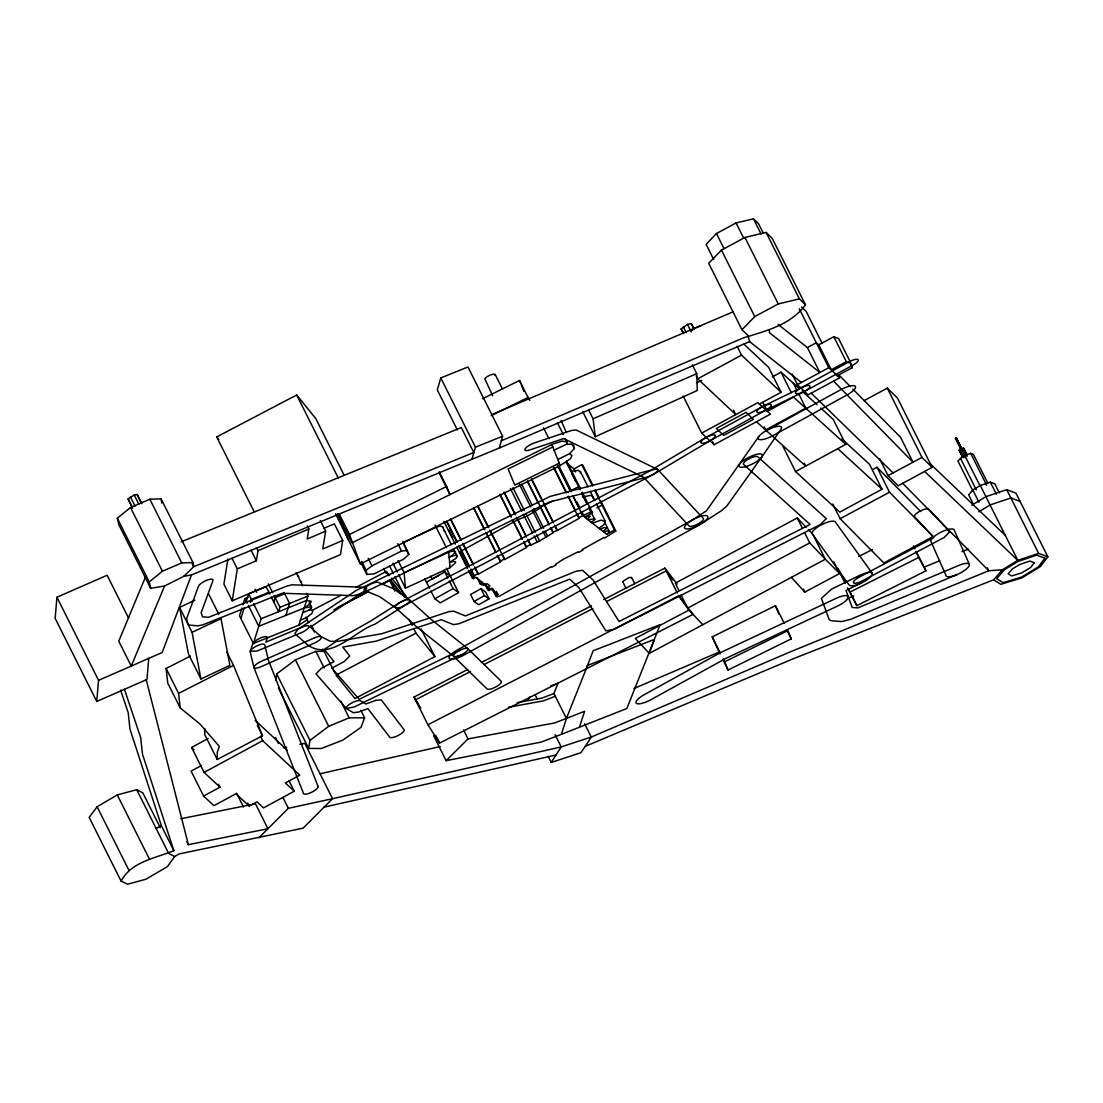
<?xml version="1.0" encoding="UTF-8"?>
<svg xmlns="http://www.w3.org/2000/svg" width="1103" height="1103" viewBox="0 0 1103 1103"><rect width="100%" height="100%" fill="white"/><g stroke="black" fill="none" stroke-linecap="round" stroke-linejoin="round"><path stroke-width="1.5" d="M204.8 728.697L204.731 734.557L217.222 759.484L262.486 735.784L233.533 665.385L226.928 652.176M217.222 759.484L217.305 752.163L219.318 746.4L199.933 723.968L180.203 707.919L167.711 682.991L166.126 668.473L190.543 656.009M128.706 618.342L107.129 575.256L56.929 597.247L55.15 618.356L96.761 701.453L146.975 679.462L148.74 658.353L162.169 652.507L191.467 574.966L499.356 447.997L749.64 341.627L801.398 382.465M96.761 701.453L98.539 680.33L56.929 597.247M335.546 513.805L360.336 563.909L560.241 465.549L554.078 450.176L566.666 444.164L566.956 441.848L565.494 438.925M580.302 473.228L580.495 471.794L578.124 470.388L572.636 471.05M592.78 498.156L592.973 496.722L590.615 495.33L582.343 497.039M596.378 503.519L605.45 521.65L603.824 524.725L598.874 528.185L584.562 517.142L592.504 512.757L582.232 492.228M227.921 558.987L223.909 584.176L232.223 600.804L340.441 554.63L342.702 540.47L334.374 523.856L323.648 528.434M232.223 600.804L237.324 568.886L232.03 558.311M237.324 568.886L256.379 560.765L258.005 550.673L256.489 547.653M307.323 525.966L308.84 528.985L307.213 539.009L325.633 531.15L320.339 520.575M325.633 531.15L322.765 548.977L342.702 540.47M275.626 680.344L276.674 673.919L295.411 659.842L315.858 651.363L324.461 651.363M360.833 710.277L364.624 717.832L360.957 727.36L342.923 740.044L321.359 748.51L308.647 748.427L309.957 740.403L276.674 673.919M499.356 447.997L502.61 436.236L467.934 366.982L440.773 377.929L437.312 389.924L457.345 429.936M492.683 395.77L484.81 378.839A5.612 1.641 -26.6 0 1 489.374 375.42L493.289 374.082L495.206 374.524L502.554 389.18M471.987 459.179L475.448 447.17L440.773 377.929M962.629 457.249L959.169 450.327L959.858 449.5L963.719 448.176L966.325 454.353M631.509 578.441L631.219 577.324L628.586 577.724L623.016 581.336A4.715 1.379 -26.6 0 0 623.388 582.37M494.93 375.434L495.206 374.524M241.943 607.96L239.503 615.764L253.373 643.463L298.83 625.18L307.944 596.089L306.551 593.317M273.778 602.004L275.143 597.619L284.726 593.772M274.123 595.592L279.997 607.312L278.632 611.696L261.108 618.742L253.373 643.463M242.922 604.83L244.88 598.584L248.065 597.302M240.895 618.535L244.314 607.601M246.272 601.356L248.63 593.814L266.14 586.768L269.821 594.103M250.464 602.376L251.401 599.356L268.911 592.311M285.856 615.391L289.579 603.465L284.022 592.38M433.644 735.715L446.136 760.643L541.173 742.085L561.372 734.336L566.404 718.439L587.609 665.385L654.355 639.423L660.049 624.712L593.18 650.742L586.176 668.873L439.546 743.091L427.923 724.74L414.052 697.055L467.589 669.535M561.372 734.336L579.42 727.208L584.604 711.311L554.575 722.989L468.03 738.9L446.136 760.643M791.402 577.365L804.845 592.077L839.645 573.532L825.32 559.235L702.818 624.67L688.961 610.111L635.259 638.416L649.322 653.403L654.355 639.423L626.862 708.498L579.42 727.208M517.128 702.652L542.097 698.061L553.927 693.511L558.283 682.592M145.555 576.772L118.752 641.174L131.243 666.102L148.74 658.353M191.467 574.966L183.843 576.29L164.581 585.983L131.243 666.102L98.539 680.33M453.54 548.949L457.207 556.284L455.953 558.366L449.652 562.378L449.9 567.7L405.408 588.161L398.61 574.566M551.21 762.463L561.206 746.91L591.263 737.052L789.817 652.066L988.771 570.747L1002.365 569.768L1017.821 560.352L1038.626 553.389L1047.85 556.822L1040.391 566.584L1021.943 577.875L1000.807 584.3L993.638 579.806L793.002 658.863L585.307 746.345L580.826 752.729L551.21 762.463L548.136 756.3M585.307 746.345L591.263 737.052L584.659 723.858M528.144 699.66L529.923 696.944M758.836 436.512L706.347 510.91L690.561 521.085A12.96 3.792 -26.6 0 0 689.485 528.682A12.96 3.792 -26.6 0 0 707.768 517.693A12.96 3.792 -26.6 0 0 692.739 519.775L457.593 649.832A12.96 3.792 -26.6 0 0 449.431 658.643A12.96 3.792 -26.6 0 0 463.853 655.099L699.674 524.683M761.718 457.083L780.869 429.481A12.96 3.792 -26.6 0 0 771.48 428.116A12.96 3.792 -26.6 0 0 758.175 438.511A12.96 3.792 -26.6 0 0 773.024 435.602L847.063 394.957A12.96 3.792 -26.6 0 0 855.156 386.147A12.96 3.792 -26.6 0 0 840.72 389.731L766.682 430.377M761.663 457.152L726.753 506.153L721.431 510.73L701.853 523.374M555.043 734.598L561.206 746.91L332.527 798.71L303.091 828.174L178.934 853.97L174.688 856.521L167.325 866.682L145.817 879.284L127.59 884.179L121.054 881.076L89.164 817.378L97.105 806.762L117.276 794.932L136.731 789.707L142.783 792.809L160.252 827.705M121.054 881.076C131.629 861.429 155.275 858.382 173.847 850.647L142.494 754.135L140.674 737.562L124.432 689.32M956.522 438.029L955.515 438.456L956.522 438.029L961.926 449.293M987.805 483.142L973.37 454.326L970.709 453.347L964.767 455.346L957.859 460.902L973.039 491.235M999.318 492.889L994.754 483.776L990.315 482.121L980.291 485.485L972.846 490.022L968.655 494.847L973.218 503.961M993.638 579.806L1002.365 569.768M557.801 459.468L569.52 453.733L574.318 448.507L573.615 445.405L571.175 444.192L566.666 444.164M683.377 333.478L681.116 328.942L687.472 324.42L691.167 323.537L694.449 329.094M763.014 232.65L758.478 223.578L753.473 218.821L736.087 222.944L716.467 233.519L706.154 244.37L713.724 259.481M692.27 330.404L694.145 328.432L700.846 325.771M501.286 440.814L743.229 337.973C765.606 330.928 790.658 325.082 805.48 304.814L772.197 238.345L766.102 232.402L744.939 237.476L721.459 250.119L708.678 263.272L741.961 329.742L748.027 335.546L749.64 341.627M741.961 329.742L754.742 316.589L778.222 303.945L799.399 298.872L805.48 304.814M527.896 540.125L530.764 545.144L539.615 540.966L553.361 532.625L551.086 528.061M258.915 837.784L288.352 808.306L332.527 798.71L304.786 743.312L299.878 744.373M183.843 576.29L193.687 566.735L473.794 452.492L461.316 427.564L181.209 541.807M588.313 520.009L594.614 518.52L594.779 519.513L591.318 522.353M302.746 612.592L308.799 610.235L311.529 607.684L309.309 602.169M402.981 541.476L408.813 554.395L403.795 559.042L374.138 573.891L366.789 574.456L360.819 562.53M132.388 507.752L128.113 498.914L134.18 494.971L137.144 494.475L141.763 503.713M484.7 583.556L487.747 589.636L490.049 588.368L487.264 588.202L489.911 585.914L487.388 583.845L483.348 585.238L484.369 583.983L483.569 583.349L481.239 584.631L480.15 583.804L477.103 577.724M164.581 585.983L150.67 588.299L118.766 524.601L117.332 518.217L130.526 507.518L149.843 499.218L161.079 498.846L192.984 562.558L193.687 566.735L192.17 563.702M150.67 588.299L149.236 581.929L162.417 571.23L181.747 562.93L192.984 562.558M366.789 574.456L366.21 570.279L371.973 565.825L401.547 551.059L407.462 550.425M309.957 740.403L328.708 726.312L349.141 717.832L364.624 717.832M300.402 620.134L306.11 617.887L311.997 613.378L312.783 611.048L311.418 609.959L308.799 610.235M449.9 567.7L455.567 562.82L455.456 561.854L452.892 561.524L449.652 562.378L448.645 552.217L452.258 551.086L455.567 551.762L452.864 555.071L449.183 557.18L453.195 555.76L456.187 555.429L457.207 556.284M587.444 519.375L590.146 516.121L584.562 517.142M598.874 528.185L603.024 531.412L606.622 528.268L604.223 527.537L600.101 529.137M248.478 605.754L258.75 626.283L304.194 608.015L310.122 603.768L311.253 601.314L306.565 600.459L278.632 611.696L271.283 597.026M399.162 602.996L369.919 621.499L334.319 641.408L330.155 641.243L321.166 636.665L310.329 627.152L362.694 592.256A8.093 2.371 -26.6 0 0 365.796 587.334A8.093 2.371 -26.6 0 0 355.911 590.656L297.838 629.441L294.832 633.646L307.117 644.455C330.252 661.91 354.228 631.302 374.855 624.215L405.863 604.651A8.093 2.371 -26.6 0 0 406.993 599.742A8.093 2.371 -26.6 0 0 395.384 606.443A8.093 2.371 -26.6 0 0 404.07 605.685L652.094 475.117A8.093 2.371 -26.6 0 0 657.691 469.492L703.328 518.438A8.093 2.371 -26.6 0 1 697.882 524.035A8.093 2.371 -26.6 0 1 689.085 526.021L643.532 477.172L563.688 438.594L529.923 449.9A8.093 2.371 -26.6 0 1 525.152 448.742A8.093 2.371 -26.6 0 1 534.348 442.923L571.464 430.487L576.083 429.977L657.664 469.464A8.093 2.371 -26.6 0 0 648.978 471.395L400.954 601.962M971.867 505.215L985.93 496.64L1006.722 489.691L1015.946 493.124L1047.85 556.822M978.844 511.806L990.08 504.953L1010.886 497.991L1020.11 501.424M705.355 437.85L650.977 470.168L550.3 496.364L363.218 587.196L292.074 584.811L287.221 585.955L208.467 617.322L202.566 616.825L201.16 612.716L212.976 580.481A8.093 2.371 -26.6 0 0 206.881 580.219A8.093 2.371 -26.6 0 0 198.512 586.148L186.545 618.797L188.213 624.463L189.413 625.098L198.126 625.842L203.2 624.712L282.161 593.262L353.429 595.648L358.682 594.352L372.207 588.644L549.666 501.948L647.061 477.13L653.307 474.442L710.884 440.235A8.093 2.371 -26.6 0 0 712.828 434.927A8.093 2.371 -26.6 0 0 700.97 441.696A8.093 2.371 -26.6 0 0 710.07 440.69L765.978 410.068A8.093 2.371 -26.6 0 0 769.439 404.222A8.093 2.371 -26.6 0 0 757.196 410.537A8.093 2.371 -26.6 0 0 764.751 410.702L803.439 391.965M560.241 465.549L570.472 458.71L572.002 455.539L569.52 453.733M480.977 588.699L470.581 594.517L474.042 601.438L478.688 604.706L489.07 598.888L485.61 591.966L480.977 588.699L484.451 595.62L489.07 598.888M474.042 601.438L484.451 595.62M426.475 582.15L444.785 571.947L450.258 576.028M434.803 598.764L453.112 588.561L458.586 592.642L440.262 602.845L434.803 598.764L430.97 591.139M491.869 588.092L495.674 595.703L497.936 594.448L496.405 591.401M495.674 595.703L496.998 596.695L499.99 595.896L551.293 566.666L551.941 567.163L556.064 564.901L555.429 564.378L563.481 559.166L578.055 551.858L578.703 552.382L582.77 550.135L582.136 549.597L604.03 537.478L604.692 538.016L615.764 530.998L600.542 500.597M298.83 625.18L307.158 619.845L307.516 618.397L306.11 617.887M566.225 492.834L578.689 486.754L580.026 487.829M439.421 575.118L432.169 579.144L430.666 576.152M550.466 527.592L552.755 532.156L557.442 530.378L579.337 518.258L577.131 513.86M568.045 496.474L578.703 517.762L591.18 511.682L592.504 512.757M553.72 500.597L540.277 507.228L540.884 507.697L527.124 516.039L517.693 519.761L461.371 550.99L461.978 551.376L459.565 552.713L460.875 553.706M474.759 567.673L478.302 574.167L500.803 561.73L497.867 555.857M489.704 530.226L504.733 559.538L526.655 547.419L523.718 541.559M468.375 570.306L472.056 577.641L473.352 578.634L475.765 577.31L482.507 582.508L480.15 583.804M487.747 589.636L488.974 590.56L491.276 589.292L497.936 594.448M566.142 462.819L574.043 468.913L581.777 464.653L583.032 465.631L592.931 485.389M596.875 507.931L602.031 505.091L603.286 506.07M603.024 531.412L606.774 534.279L614.523 530.019L615.764 530.998M706.154 437.395L762.063 406.773M497.177 555.195L500.224 561.275L504.168 559.111M523.76 542.386L526.048 546.95L530.171 544.689M470.816 569.837L473.849 575.918L477.806 573.753M472.056 577.641L474.469 576.304L470.802 568.983M697.179 382.7L701.632 380.287M772.307 376.923L781.021 372.18L799.592 388.808M701.701 433.107L757.844 402.636L770.487 414.108L714.096 444.757L701.701 433.107L683.212 396.184M864.132 400.596L887.308 388.146L897.47 398.086L932.145 467.327L898.132 485.816L888.025 475.614L879.56 458.683M804.57 391.386L852.922 365.134A8.093 2.371 -26.6 0 0 858.134 359.606A8.093 2.371 -26.6 0 0 849.2 361.743L800.847 387.994A8.093 2.371 -26.6 0 0 797.248 393.881A8.093 2.371 -26.6 0 0 809.533 387.58A8.093 2.371 -26.6 0 0 801.978 387.401L763.29 406.138M201.546 765.468L191.109 771.121L203.586 796.049L219.98 787.17L204.096 772.403L191.605 747.476L208.136 738.527M204.096 772.403L262.707 740.678L299.768 775.147L285.36 782.951L294.267 791.237L263.507 807.892L256.985 801.84L249.223 806.045L235.987 793.746L213.941 805.686L203.586 796.049M783.089 446.646L795.566 471.574L845.753 444.357L833.261 419.43L820.797 408.082M841.727 438.801L869.522 464.294L882 489.222L839.797 512.123L795.566 471.574M696.214 375.916L697.689 378.839L741.533 355.138L781.117 392.282L759.36 404.056M778.208 324.53L807.396 347.569L816.303 342.757L818.757 344.825L831.248 369.753L839.466 377.915L808.099 394.846L797.4 384.616L792.106 374.041M797.4 384.616L828.78 367.685L831.248 369.753L846.332 361.674L851.061 363.439L852.233 367.726L837.149 375.82M888.025 475.614L921.984 457.387L932.145 467.327M649.322 653.403L702.818 624.67M818.757 344.825L833.84 336.746L838.583 338.511L850.33 361.977M872.542 469.685L877.023 467.286L920.743 511.544M840.128 518.7L889.501 492.214L933.221 536.485L883.834 562.957L840.128 518.7L832.793 504.03M675.215 583.184L797.262 517.969L806.169 527.303M681.089 594.917L687.693 608.111L809.754 542.897L825.32 559.235L812.842 534.307L808.389 529.647M156.157 828.477L161.369 825.72L130.016 729.207L128.182 712.635L120.613 690.12M254.421 512.233L216.712 436.926L296.693 394.971L315.651 418.382L344.122 475.241M312.039 610.442L340.813 595.344M355.966 587.389L386.243 571.492L389.483 575.49M337.408 607.615L367.699 591.732M381.321 584.576L390.407 579.806L404.401 597.109M333.782 609.835L368.499 591.622M382.079 584.493L389.621 580.536L400.155 593.552M434.927 656.588L415.969 633.163L335.988 675.133L354.945 698.544L434.927 656.588L421.07 628.917M481.349 662.462L591.456 605.85M603.699 599.563L664.861 568.128L677.132 584.038M470.498 671.52L415.445 699.812L420.808 708.278M484.258 664.447L592.849 608.622M606.609 601.549L666.253 570.899L672.761 579.985M427.923 724.74L678.731 595.827L693.042 614.399L586.176 668.873M180.203 707.919L178.603 693.401L233.533 665.385M733.137 311.832L491.966 414.549M858.672 556.491L872.473 549.528M849.668 592.256L918.716 557.442L925.927 570.816L856.866 605.644L847.462 587.858M592.421 523.18L600.956 520.147L605.45 521.65M482.562 398.707L519.527 380.48L528.599 398.61M360.336 563.909L349.499 534.459L446.632 486.464L439.297 471.794M566.956 441.848L562.061 441.09L551.831 444.481L552.81 446.949L508.138 468.982L514.784 485.113L559.276 463.163M719.969 653.886L712.207 636.858L775.423 605.699L784.233 623.305M728.049 670.017L724.685 661.786L787.914 630.626L791.251 638.885L728.049 670.017L722.906 659.746M491.221 415.61L528.254 397.397L529.771 400.43M551.831 444.481L351.926 542.841L337.463 513.984M862.036 582.632L845.973 590.505L852.192 607.45L857.817 607.918L958.645 565.494A12.96 3.792 -26.6 0 1 969.454 564.846A12.96 3.792 -26.6 0 1 958.479 573.932A12.96 3.792 -26.6 0 1 946.14 575.821L930.946 541.408A12.96 3.792 -26.6 0 1 941.011 532.184A12.96 3.792 -26.6 0 1 954.15 529.895L969.358 564.322M459.923 650.218L359.178 699.288L331.865 668.115L344.274 661.51L349.775 655.954L342.73 647.089L375.958 641.174L441.241 619.721L453.526 624.643L459.206 623.664L569.686 579.144L578.868 587.609L605.878 630.888L614.288 629.248L820.425 524.504L826.285 518.617L757.775 456.752A8.093 2.371 -26.6 0 0 748.827 458.903A8.093 2.371 -26.6 0 0 743.629 464.446L810.085 524.449L619.045 621.527L593.097 579.999L582.577 570.306L576.345 571.161L465.411 615.915L453.416 611.103L448.866 611.655L381.831 633.715L335.96 641.643L324.337 649.474L333.975 661.607L321.469 668.266L315.996 673.85L346.342 708.484L354.27 706.954L461.509 654.713M200.939 678.979L192.046 632.336L221.014 618.673L229.893 665.343L200.939 678.979L188.448 654.051L179.555 607.408L194.804 600.225M404.898 541.656L436.168 527.289L439.766 526.159L443.075 526.834M405.408 588.161L404.125 572.691L448.645 552.217M582.798 411.764L595.275 436.691L697.248 390.517L696.765 373.655L692.367 364.859M595.275 436.691L593.083 418.795L696.765 373.655M633.935 688.52L719.032 652.094M258.005 550.673L308.84 528.985M956.852 574.649L850.372 619.459L841.561 621.568L831.166 620.713L829.235 619.707L821.39 598.336L831.648 589.099L859.265 575.545A12.96 3.792 -26.6 0 1 872.239 573.284A12.96 3.792 -26.6 0 1 862.615 582.343A12.96 3.792 -26.6 0 1 849.158 585.045L812.277 533.824A12.96 3.792 -26.6 0 1 821.528 524.752A12.96 3.792 -26.6 0 1 835.274 521.912L872.142 573.133M847.366 598.515L853.736 595.91M923.762 567.287L939.687 560.779M961.968 551.679L968.337 549.073M475.448 447.17L502.61 436.236M279.997 607.312L307.944 596.089M603.796 531.991L607.077 530.888L609.27 531.439A6.26 1.834 -26.6 0 1 606.774 534.279M555.305 696.283L543.476 700.832L508.524 707.257M304.194 608.015L311.515 606.567M550.866 685.804L557.194 683.736M962.078 449.114L961.058 449.541L955.515 438.456M320.049 773.782L440.221 746.552M324.103 807.12L555.884 755.045M283.512 747.931L286.794 747.227M180.864 818.743L255.455 803.811L267.932 828.739L188.365 844.664L186.903 841.741M174.688 856.521L168.635 853.405L136.731 789.707M297.589 575.669L298.775 576.386M300.361 581.198L301.546 581.929M467.755 648.592L430.653 619.031L409.503 599.908L393.619 588.809L378.15 582.384A8.093 2.371 -26.6 0 0 368.581 585.252A8.093 2.371 -26.6 0 0 364.624 590.45L379.735 596.695L395.481 607.698L416.562 626.766L453.678 656.34L487.071 688.961A8.093 2.371 -26.6 0 0 495.95 686.879A8.093 2.371 -26.6 0 0 501.272 681.323L467.81 648.647M443.709 530.502L444.716 531.356M756.465 421.746L805.686 466.086L804.211 463.15M802.074 391.069L817.047 404.677M845.753 444.357L793.498 397.108L767.357 411.336L762.945 402.54M837.784 448.673L882 489.222M191.605 747.476L194.059 749.75M255.165 720.342L287.276 750.219M743.891 344.136L768.639 367.354L781.117 392.282M697.689 378.839L735.756 414.576L733.55 410.178M929.512 463.095L1005.343 535.424M924.59 471.422L1017.821 560.352L980.291 485.485M811.201 393.164L893.127 472.897M681.116 328.942L683.653 332.982M959.169 450.327L962.312 456.242M838.556 374.634L850.468 386.684M852.853 389.097L900.531 437.271L913.008 462.198L833.551 381.1M902.709 483.335L988.771 570.747L987.309 567.811M801.495 306.91L806.183 311.432L822.066 343.157M216.712 436.926L218.821 439.532M391.634 578.151L405.628 595.455L407.71 599.605M310.784 625.387L312.935 628.048M678.731 595.827L688.961 610.111L687.693 608.111M414.052 697.055L418.52 704.1M844.388 580.716L837.99 568.817L845.27 583.459M1006.722 489.691L1038.626 553.389M990.315 482.121L996.395 494.254M970.709 453.347L986.661 485.21M963.719 448.176L967.193 455.098M962.85 448.094L967.014 456.394M956.342 437.974L961.885 449.059M955.956 438.098L979.96 485.678M956.025 438.429L961.568 449.5M955.681 438.263L961.196 449.61M959.858 449.5L964.022 457.814M960.341 458.035L976.293 489.897M972.846 490.022L978.926 502.155M887.308 388.146L921.984 457.387M850.771 364.803L852.233 367.726M833.84 336.746L846.332 361.674M837.949 374.896L839.466 377.915M766.102 232.402L799.399 298.872M799.275 308.757L828.78 367.685M753.473 218.821L761.029 233.933M877.023 467.286L889.501 492.214M913.449 545.888L914.911 548.825M916.386 551.762L925.927 570.816M915.78 551.583L918.716 557.442M807.396 347.569L819.874 372.497L769.453 332.692L769.398 330.473M744.939 237.476L778.222 303.945M736.087 222.944L743.643 238.041M793.347 383.141L797.014 390.462M798.489 393.399L805.838 408.069L765.689 429.922L764.214 426.985M716.467 233.519L724.037 248.63M721.459 250.119L754.742 316.589M781.021 372.18L791.292 392.709M737.121 346.342L741.533 355.138M848.786 589.512L856.866 605.644M833.771 561.813L839.645 573.532M797.262 517.969L802.405 528.227M804.611 532.639L809.754 542.897M691.167 323.537L694.187 329.576M687.472 324.42L691.25 331.975M683.281 326.653L686.314 332.692M803.37 589.14L804.845 592.077M712.552 441.683L714.096 444.757M786.853 630.075L791.251 638.885M712.207 636.858L720.273 652.99M723.21 658.863L724.685 661.786M588.671 409.999L593.083 418.795M675.946 584.645L678.883 590.505M664.861 568.128L677.27 592.89M595.206 489.953L599.012 497.55M566.239 432.376L561.137 420.477M572.002 443.889L574.318 448.507M581.777 464.653L592.435 485.927M594.724 490.49L614.523 530.019M557.415 422.794L563.288 434.513M580.495 471.794L588.051 486.906M590.326 491.442L594.862 500.5M604.692 522.298L609.27 531.439M631.729 577.696L634.763 583.735M574.043 468.913L575.559 471.96M566.625 461.068L580.33 488.436M567.369 463.77L570.94 470.898M566.06 461.523L580.164 489.691M581.626 492.627L587.513 504.361M588.974 507.283L591.18 511.682M571.892 473.807L575.697 481.432M581.805 493.62L587.141 504.278M589.636 509.241L594.779 519.513M622.837 581.984L625.87 588.023M543.462 427.771L548.894 438.608M558.683 465.452L570.858 489.773M576.938 501.906L579.999 508.014M582.274 512.564L583.804 515.611M558.104 465.949L571.037 491.786M572.94 495.578L579.42 508.511M580.936 511.558L583.225 516.107M557.539 465.411L570.472 491.249M572.76 495.812L582.66 515.57M554.216 468.086L566.404 492.407M568.321 496.267L575.532 510.661M553.582 467.589L565.77 491.91M531.549 478.688L553.623 522.767M555.154 525.814L557.442 530.378M531.701 479.736L542.359 501.01M543.876 504.057L553.141 522.574M554.533 525.345L556.822 529.895M527.482 480.936L548.963 523.828M527.634 481.983L538.292 503.271M539.808 506.305L549.087 524.821M521.636 484.203L532.294 505.491M533.811 508.524L543.71 528.282M545.227 531.329L547.515 535.893M519.375 484.203L530.791 507.008M532.322 510.055L541.614 528.613M542.979 531.329L546.026 537.409M512.964 487.76L524.38 510.565M525.91 513.598L535.203 532.17M536.568 534.886L539.615 540.966M510.372 488.477L521.788 511.282M523.318 514.315L532.611 532.887M534.086 535.81L537.023 541.683M504.126 491.938L515.542 514.743M517.059 517.776L526.365 536.348M527.827 539.284L530.764 545.144M504.292 493L514.949 514.288M516.466 517.321L526.365 537.092M500.017 494.213L511.434 517.017M512.95 520.051L522.243 538.622M500.155 495.261L510.813 516.549M512.343 519.582L522.243 539.353M478.095 506.332L488.753 527.62M490.27 530.653L500.169 550.425M501.686 553.458L504.733 559.538M477.516 505.905L488.174 527.193M474.166 508.524L484.824 529.798M486.34 532.846L495.661 551.459M473.587 508.069L484.245 529.357M485.761 532.391L495.826 552.479M553.927 693.511L566.404 718.439M439.711 474.069L449.983 494.599L446.632 486.464M493.193 589.099L496.998 596.695M485.485 584.011L488.974 590.56M484.975 583.639L487.264 588.202M450.893 519.444L460.792 539.202M463.081 543.765L473.159 563.909M474.635 566.845L478.302 574.167M450.396 519.03L461.054 540.305M462.584 543.352L473.394 564.957M481.832 582.205L483.348 585.238M479.708 581.584L481.239 584.631M535.01 694.587L537.313 699.205M447.06 521.581L456.959 541.339M459.248 545.902L469.326 566.046M446.453 521.195L457.111 542.483M458.627 545.516L469.451 567.121M449.004 529.991L452.809 537.588M461.178 554.313L462.695 557.36M463.081 558.104L467.479 566.901M469.685 571.299L473.352 578.634M443.889 521.388L455.305 544.193M456.821 547.226L467.479 568.514M442.827 527.579L451.334 544.551M435.037 525.028L446.384 547.695M446.357 568.21L458.586 592.642M443.93 570.237L447.818 577.986M449.279 580.936L453.112 588.561M424.862 578.923L429.494 588.189M402.829 542.469L408.813 554.395M397.811 543.6L401.547 551.059M398.086 560.614L404.125 572.691M392.93 563.233L397.342 572.03M389.524 565.908L393.371 573.601M394.915 576.676L404.911 596.654M386.243 571.492L388.325 575.642M296.693 394.971L338.249 477.957M383.651 568.624L385.967 573.229M389.621 580.536L394.888 591.07M409.048 619.334L412.122 625.484M413.666 628.558L415.969 633.163M463.591 730.034L468.03 738.9M368.237 558.366L371.973 565.825M339.214 513.929L349.499 534.459M361.729 561.33L366.21 570.279M435.699 735.398L439.546 743.091M296.183 572.622L302.801 585.817M309.323 603.286L311.529 607.684M311.143 625.511L314.438 632.102M322.903 649.005L335.243 673.63M305.862 617.184L308.633 622.726M315.858 651.363L324.185 667.977M340.827 701.218L349.141 717.832M268.25 583.859L272.648 592.656M251.084 550.19L256.379 560.765M295.411 659.842L328.708 726.312M255.11 589.25L256.641 592.297M248.63 593.814L252.297 601.149M253.649 603.824L261.108 618.742M244.88 598.584L247.196 603.203M278.383 687.996L308.647 748.427M208.536 593.745L218.808 614.274M275.392 737.424L278.411 743.463M149.843 499.218L181.747 562.93M289.124 780.979L294.267 791.237M257.357 725.512L262.486 735.784M260.501 736.28L262.707 740.678M141.418 503.313L137.144 494.475M134.18 494.971L138.813 504.195M282.961 797.538L288.352 808.306M130.43 496.805L135.062 506.043M128.113 498.914L132.732 508.138M130.526 507.518L162.417 571.23M179.555 607.408L192.046 632.336M117.332 518.217L149.236 581.929M247.748 803.108L249.223 806.045M236.566 793.154L243.501 806.996M166.126 668.473L178.603 693.401M218.518 784.247L219.98 787.17M161.369 825.72L173.847 850.647M117.276 794.932L149.181 858.644M97.105 806.762L129.01 870.46M775.423 605.699L778.773 613.957M521.416 385.25L523.897 391.441M347.845 538.981L338.221 513.722M552.81 446.949L554.078 450.176M519.527 380.48L520.795 383.692M146.23 679.806L188.365 844.664M582.122 493.592L582.287 494.585M161.079 498.846L161.783 503.037M252.863 643.614L250.229 651.115L256.792 651.156L301.229 632.708A8.093 2.371 -26.6 0 0 309.185 626.766A8.093 2.371 -26.6 0 0 302.567 626.89L265.851 642.139L267.34 637.892A8.093 2.371 -26.6 0 0 261.19 637.686A8.093 2.371 -26.6 0 0 252.863 643.614M1034.297 562.709L1030.712 567.425L1021.819 572.857L1011.63 575.959L1008.183 573.781L1012.375 568.955L1019.82 564.419L1029.844 561.055L1034.297 562.709M1044.941 558.215L1038.309 566.914L1021.888 576.966L1003.068 582.674L996.685 578.675L1004.433 569.755L1018.221 561.358L1036.71 555.167L1044.941 558.215M949.669 531.867L944.182 537.478L862.284 580.909A8.093 2.371 -26.6 0 1 853.515 582.867A8.093 2.371 -26.6 0 1 859.016 577.269L933.758 537.63L914.539 516.7A8.093 2.371 -26.6 0 1 920.012 511.103A8.093 2.371 -26.6 0 1 928.795 509.117L949.669 531.867M720.562 652.576L644.386 694.587A12.96 3.792 -26.6 0 0 636.362 703.356A12.96 3.792 -26.6 0 0 650.853 699.729L725.774 658.436L837.26 606.209A12.96 3.792 -26.6 0 0 848.29 596.847A12.96 3.792 -26.6 0 0 835.95 598.433L720.562 652.576M746.014 412.37L716.302 428.447L723.651 435.437L753.418 419.361L746.014 412.37M314.327 637.92L261.342 661.317A8.093 2.371 -26.6 0 0 253.897 667.232A8.093 2.371 -26.6 0 0 261.066 666.681L314.052 643.283A8.093 2.371 -26.6 0 0 321.511 637.369A8.093 2.371 -26.6 0 0 314.327 637.92M375.792 700.364L365.824 704.004L360.405 700.763A8.093 2.371 -26.6 0 0 351.112 703.287A8.093 2.371 -26.6 0 0 346.549 708.664L353.291 712.703L358.572 712.042L367.919 708.609L389.759 737.218A8.093 2.371 -26.6 0 0 398.39 735.384A8.093 2.371 -26.6 0 0 404.098 729.731L381.321 699.909L375.792 700.364M318.091 786.453L268.498 660.476L264.761 644.786A8.093 2.371 -26.6 0 0 256.902 645.889A8.093 2.371 -26.6 0 0 250.174 651.721L253.938 667.577L303.559 793.595A8.093 2.371 -26.6 0 0 311.694 792.23A8.093 2.371 -26.6 0 0 318.091 786.453M457.759 656.188A8.093 2.371 -26.6 0 0 467.989 648.922A8.093 2.371 -26.6 0 0 456.394 652.287A8.093 2.371 -26.6 0 0 457.759 656.188M745.187 466.762A12.96 3.792 -26.6 0 0 762.394 455.208A12.96 3.792 -26.6 0 0 744.497 459.813A12.96 3.792 -26.6 0 0 745.187 466.762"/></g></svg>
